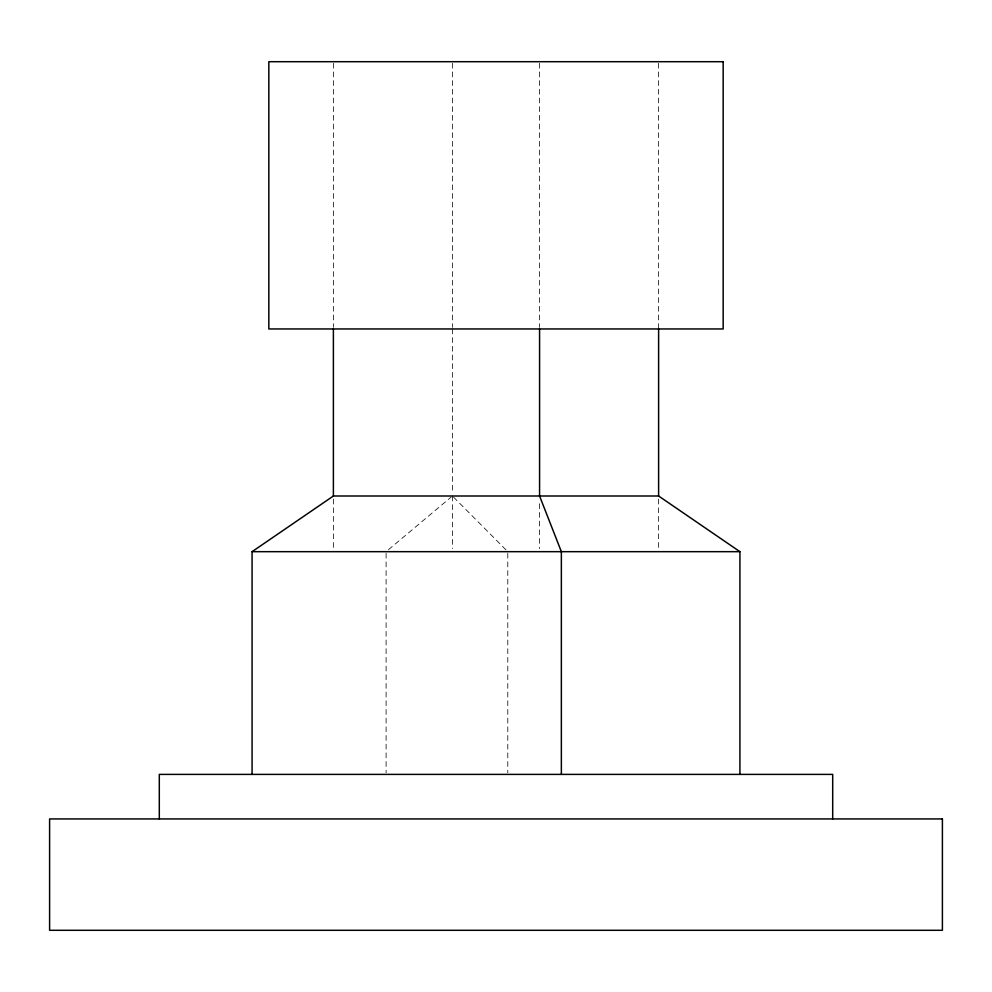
<?xml version="1.0" encoding="UTF-8"?>
<svg xmlns="http://www.w3.org/2000/svg" width="992" height="992" viewBox="0 0 992 992"><rect width="100%" height="100%" fill="white"/><g stroke="black" fill="none" stroke-linecap="round" stroke-linejoin="round"><path stroke-width="0.74" stroke-dasharray="4.96 3.72" d="M388.467 549.692L451.248 496.992M453.518 497.091L507.792 551.676M658.614 63.252L658.614 328.96M658.614 499.088L658.614 548.588M539.574 63.252L539.574 327.422M539.574 503.738L539.574 548.588M507.792 553.226L507.792 772.842M452.426 63.252L452.426 327.422M452.426 328.96L452.426 492.912M452.426 496L452.426 548.588M386.099 553.226L386.099 772.842M333.386 63.252L333.386 327.422M333.386 499.088L333.386 548.588"/><path stroke-width="1.49" d="M252.08 774.392L252.08 551.676L333.386 496L658.614 496L739.92 551.676L739.92 774.392M252.08 551.676L739.92 551.676M832.697 818.933L832.697 774.392L159.303 774.392L159.303 818.933M658.614 328.96L658.614 496M561.36 774.392L561.36 551.676L539.574 496L539.574 328.96M333.386 328.96L333.386 496M723.168 61.702L268.832 61.702L268.832 328.96L723.168 328.96L723.168 61.702M942.4 818.933L49.6 818.933L49.6 930.298L942.4 930.298L942.4 818.933"/></g></svg>
